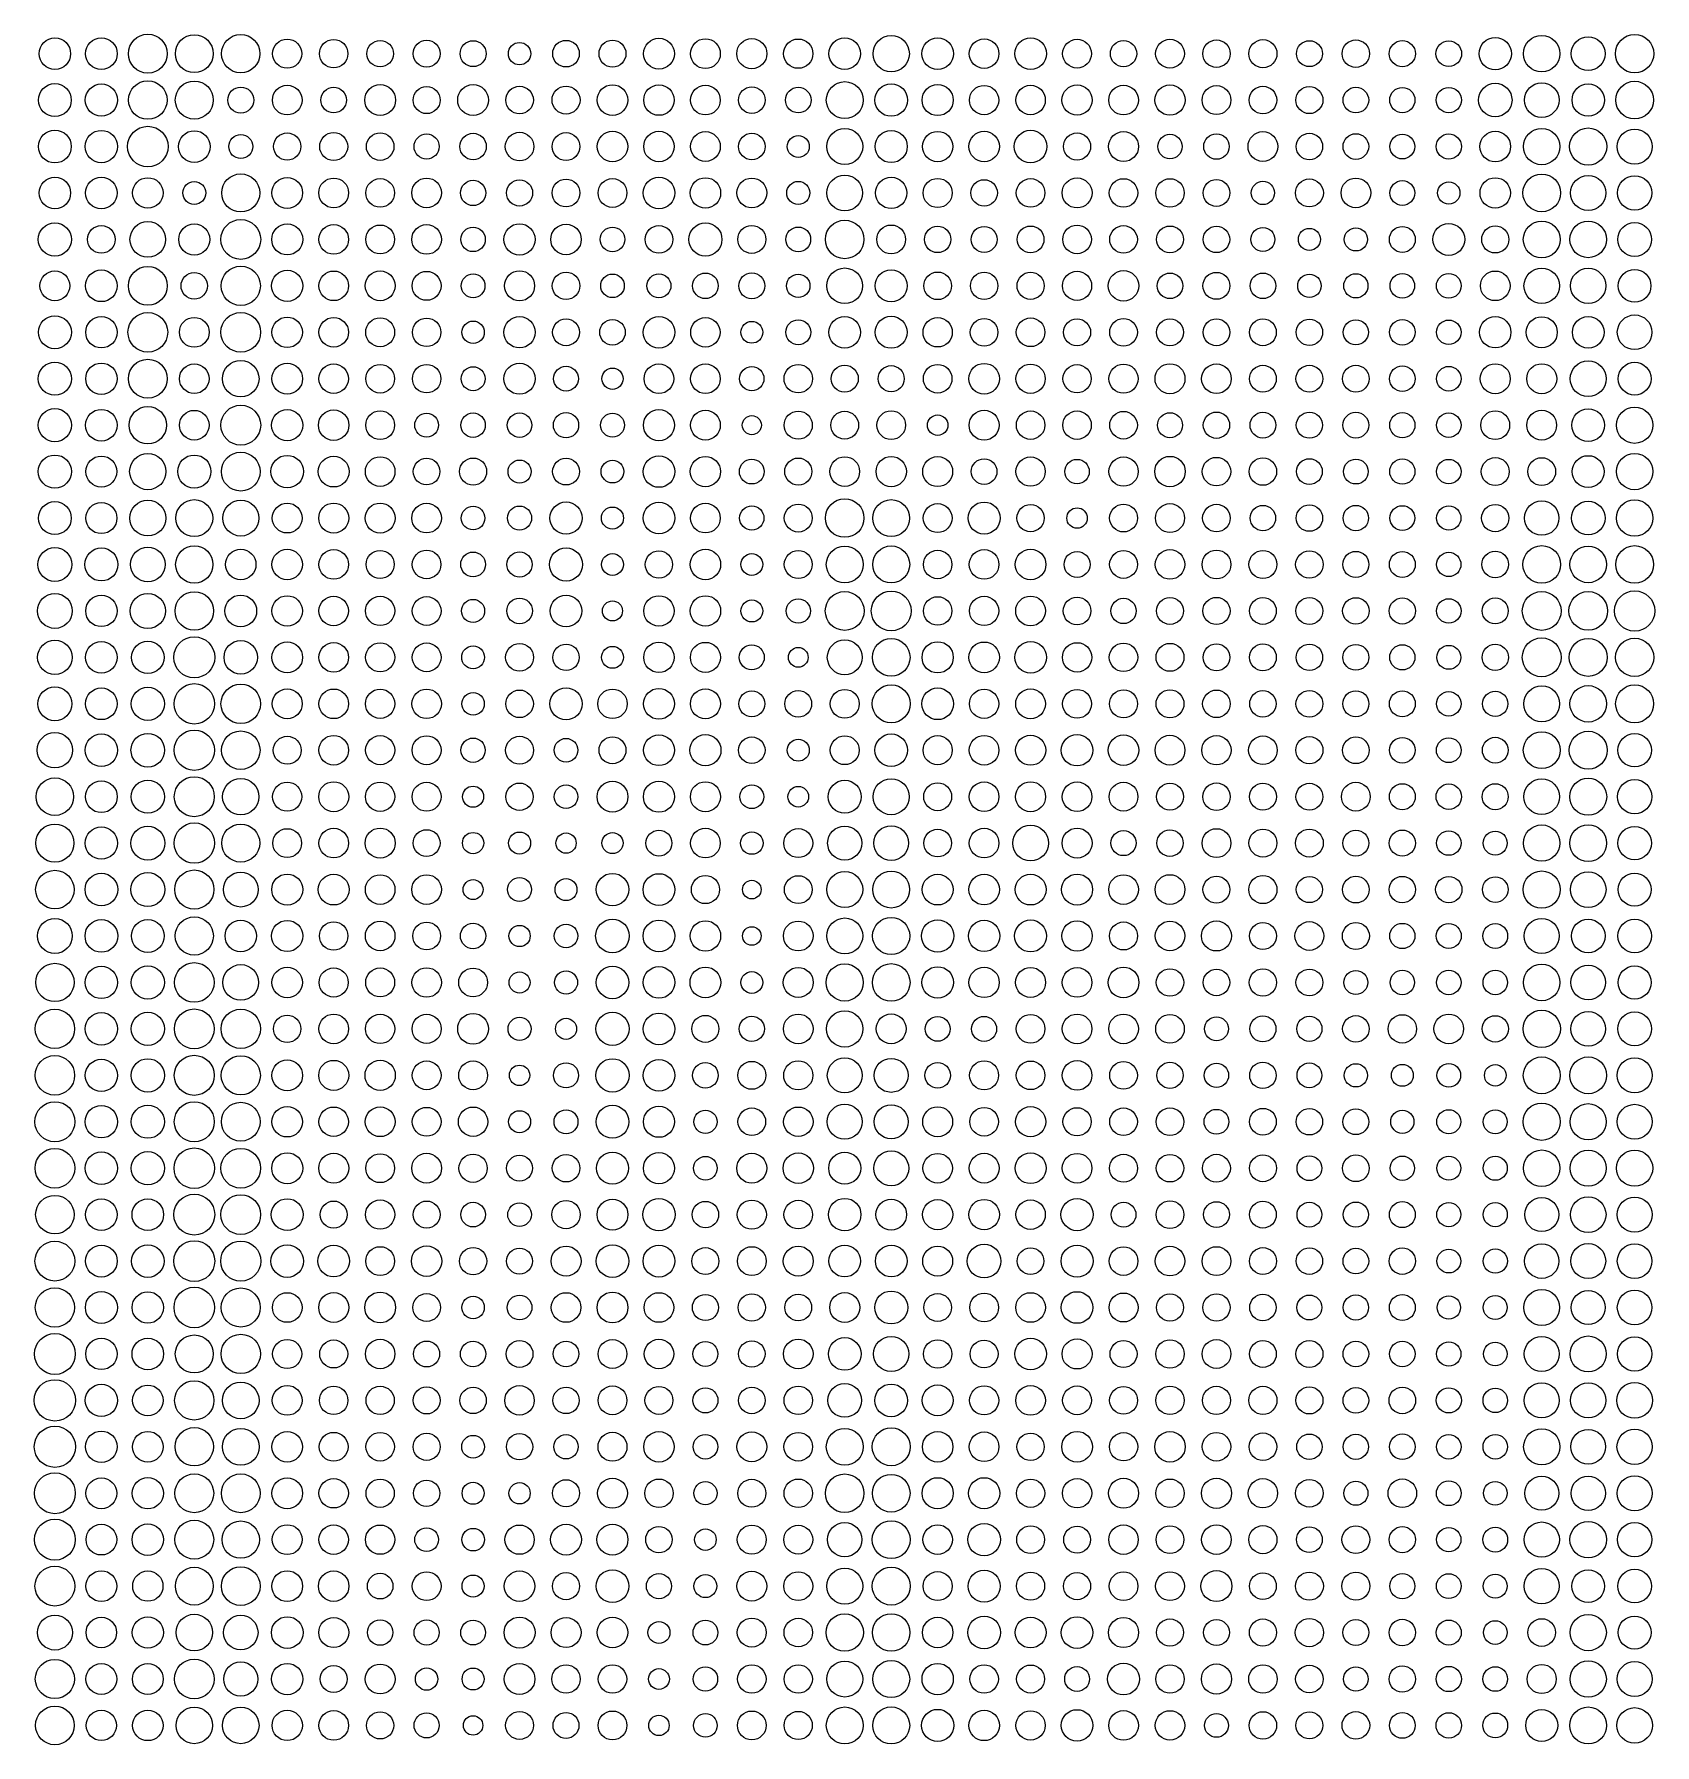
# Model space of a CAD drawing. Header units: millimetres. Extents: x 0 to 15650, y 0 to 8040.
# Drawn here: x 11713 to 13648, y 2001 to 4043 of the extents above; entities that cross this region are included whole.
import ezdxf

# ---------------------------------------------------------------- set-up
doc = ezdxf.new("R2010")
doc.units = ezdxf.units.MM
doc.layers.add('Default', color=7, linetype='Continuous', true_color=0x000000)

msp = doc.modelspace()

# ---------------------------------------------------------------- linework, layer by layer
at = {"layer": 'Default', "color": 0}
for centre, radius in [((11737.5, 4020), 18.8), ((11793, 4020), 19), ((11848.5, 4020), 23.2), ((11904, 4020), 22.6), ((11959.5, 4020), 22.9), ((12015, 4020), 17.4), ((12070.5, 4020), 17), ((12126, 4020), 15.8), ((12181.5, 4020), 16.2), ((12237, 4020), 15.5), ((12292.5, 4020), 13.4), ((12348, 4020), 15.9), ((12403.5, 4020), 16.1), ((12459, 4020), 18.4), ((12514.5, 4020), 17.8), ((12569.9, 4020), 18), ((12625.4, 4020), 17.5), ((12680.9, 4020), 18.8), ((12736.4, 4020), 21.7), ((12791.9, 4020), 18.8), ((12847.4, 4020), 17.7), ((12902.9, 4020), 18.9), ((12958.4, 4020), 17.2), ((13013.9, 4020), 15.7), ((13069.4, 4020), 17.2), ((13124.9, 4020), 16.4), ((13180.4, 4020), 16.8), ((13235.9, 4020), 15.5), ((13291.4, 4020), 16.4), ((13346.9, 4020), 15.6), ((13402.4, 4020), 15.3), ((13457.9, 4020), 19.3), ((13513.4, 4020), 21.8), ((13568.9, 4020), 20.2), ((13624.4, 4020), 22.9), ((11737.5, 3964.6), 19.6), ((11793, 3964.6), 19.2), ((11848.5, 3964.6), 23), ((11904, 3964.6), 22.7), ((12126, 3964.6), 18.4), ((12237, 3964.6), 18.4), ((12403.5, 3964.6), 18.3), ((12680.9, 3964.6), 22), ((12736.4, 3964.6), 19.4), ((12791.9, 3964.6), 18.6), ((13457.9, 3964.6), 20), ((13513.4, 3964.6), 20.7), ((13568.9, 3964.6), 19.3), ((13624.4, 3964.6), 22.5), ((11959.5, 3964.6), 15.5), ((12015, 3964.6), 17.7), ((12070.5, 3964.6), 15.3), ((12181.5, 3964.6), 16.2), ((12292.5, 3964.6), 16.5), ((12348, 3964.6), 16.7), ((12459, 3964.6), 18.2), ((12514.5, 3964.6), 17.7), ((12569.9, 3964.6), 15.9), ((12625.4, 3964.6), 15.3), ((12847.4, 3964.6), 17.5), ((12902.9, 3964.6), 17.6), ((12958.4, 3964.6), 18), ((13013.9, 3964.6), 17.7), ((13069.4, 3964.6), 18.1), ((13124.9, 3964.6), 17.2), ((13180.4, 3964.6), 16.5), ((13235.9, 3964.6), 16.2), ((13291.4, 3964.6), 15.3), ((13346.9, 3964.6), 15.1), ((13402.4, 3964.6), 15.1), ((11737.5, 3909.1), 19.6), ((11793, 3909.1), 19.3), ((11848.5, 3909.1), 24.2), ((11904, 3909.1), 18.9), ((11959.5, 3909.1), 14.3), ((12015, 3909.1), 16.2), ((12070.5, 3909.1), 16.7), ((12126, 3909.1), 16.5), ((12181.5, 3909.1), 15), ((12237, 3909.1), 15.8), ((12292.5, 3909.1), 17), ((12348, 3909.1), 16.6), ((12403.5, 3909.1), 18.2), ((12459, 3909.1), 18.2), ((12514.5, 3909.1), 17.8), ((12569.9, 3909.1), 15.9), ((12625.4, 3909.1), 13.1), ((12680.9, 3909.1), 21.5), ((12736.4, 3909.1), 19.2), ((12791.9, 3909.1), 18.1), ((12847.4, 3909.1), 18.2), ((12902.9, 3909.1), 19.5), ((12958.4, 3909.1), 16.2), ((13013.9, 3909.1), 17.9), ((13069.4, 3909.1), 14.6), ((13124.9, 3909.1), 15.2), ((13180.4, 3909.1), 17.8), ((13235.9, 3909.1), 15.8), ((13291.4, 3909.1), 15.3), ((13346.9, 3909.1), 14.8), ((13402.4, 3909.1), 15), ((13457.9, 3909.1), 18.3), ((13513.4, 3909.1), 21.7), ((13568.9, 3909.1), 22.2), ((13624.4, 3909.1), 20.9), ((11737.5, 3853.7), 18.8), ((11793, 3853.7), 18.9), ((11848.5, 3853.7), 18.2), ((11904, 3853.7), 13.6), ((11959.5, 3853.7), 22.7), ((12015, 3853.7), 18.4), ((12070.5, 3853.7), 17.8), ((12126, 3853.7), 17.1), ((12181.5, 3853.7), 17.7), ((12237, 3853.7), 15.1), ((12292.5, 3853.7), 15.6), ((12348, 3853.7), 16.5), ((12403.5, 3853.7), 17.2), ((12459, 3853.7), 18.8), ((12514.5, 3853.7), 18.2), ((12569.9, 3853.7), 17.8), ((12625.4, 3853.7), 13.8), ((12680.9, 3853.7), 21.3), ((12736.4, 3853.7), 18.7), ((12791.9, 3853.7), 17.4), ((12847.4, 3853.7), 15.8), ((12902.9, 3853.7), 17.1), ((12958.4, 3853.7), 17.9), ((13013.9, 3853.7), 17), ((13069.4, 3853.7), 17), ((13124.9, 3853.7), 16), ((13180.4, 3853.7), 13.9), ((13235.9, 3853.7), 16.7), ((13291.4, 3853.7), 17.7), ((13346.9, 3853.7), 14.8), ((13402.4, 3853.7), 13.3), ((13457.9, 3853.7), 18.2), ((13513.4, 3853.7), 22.5), ((13568.9, 3853.7), 21), ((13624.4, 3853.7), 20.6), ((11848.5, 3798.2), 21.3), ((11959.5, 3798.2), 23.8), ((12680.9, 3798.2), 23), ((13513.4, 3798.2), 22), ((13568.9, 3798.2), 21.8), ((11737.5, 3798.2), 19.8), ((11793, 3798.2), 16.5), ((11904, 3798.2), 18.6), ((12015, 3798.2), 18.5), ((12070.5, 3798.2), 17.7), ((12126, 3798.2), 17.2), ((12181.5, 3798.2), 17.7), ((12237, 3798.2), 14.6), ((12292.5, 3798.2), 18.7), ((12348, 3798.2), 18.2), ((12403.5, 3798.2), 14.7), ((12459, 3798.2), 16.5), ((12514.5, 3798.2), 19.8), ((12569.9, 3798.2), 16.7), ((12625.4, 3798.2), 14.8), ((12736.4, 3798.2), 17.2), ((12791.9, 3798.2), 15.8), ((12847.4, 3798.2), 15.5), ((12902.9, 3798.2), 16), ((12958.4, 3798.2), 17.1), ((13013.9, 3798.2), 16.5), ((13069.4, 3798.2), 16), ((13124.9, 3798.2), 15.8), ((13180.4, 3798.2), 14.3), ((13235.9, 3798.2), 13.2), ((13291.4, 3798.2), 13.8), ((13346.9, 3798.2), 15.5), ((13402.4, 3798.2), 19), ((13457.9, 3798.2), 16.2), ((13624.4, 3798.2), 20.2), ((11737.5, 3742.8), 17.8), ((11793, 3742.8), 18.9), ((11848.5, 3742.8), 23.2), ((11904, 3742.8), 15.8), ((11959.5, 3742.8), 23.4), ((12015, 3742.8), 18.6), ((12070.5, 3742.8), 17.7), ((12126, 3742.8), 17.9), ((12181.5, 3742.8), 17.3), ((12292.5, 3742.8), 18), ((12348, 3742.8), 16.4), ((12569.9, 3742.8), 15.5), ((12680.9, 3742.8), 21.3), ((12736.4, 3742.8), 19.1), ((12791.9, 3742.8), 16.5), ((12847.4, 3742.8), 16.4), ((12902.9, 3742.8), 16.2), ((12958.4, 3742.8), 17.4), ((13013.9, 3742.8), 18.2), ((13124.9, 3742.8), 16.1), ((13457.9, 3742.8), 17.7), ((13513.4, 3742.8), 21.2), ((13568.9, 3742.8), 21), ((13624.4, 3742.8), 19.5), ((12237, 3742.8), 14.2), ((12403.5, 3742.8), 14.1), ((12459, 3742.8), 14.3), ((12514.5, 3742.8), 15.3), ((12625.4, 3742.8), 14), ((13069.4, 3742.8), 15.3), ((13180.4, 3742.8), 15.3), ((13235.9, 3742.8), 14), ((13291.4, 3742.8), 14.5), ((13346.9, 3742.8), 14.7), ((13402.4, 3742.8), 14.8), ((11737.5, 3687.3), 19.7), ((11793, 3687.3), 18.7), ((11848.5, 3687.3), 23.7), ((11904, 3687.3), 17.8), ((11959.5, 3687.3), 23.7), ((12015, 3687.3), 18.2), ((12070.5, 3687.3), 17.7), ((12126, 3687.3), 17.3), ((12181.5, 3687.3), 17), ((12237, 3687.3), 13.4), ((12292.5, 3687.3), 18.7), ((12348, 3687.3), 16), ((12403.5, 3687.3), 15.3), ((12459, 3687.3), 18.8), ((12514.5, 3687.3), 17.6), ((12569.9, 3687.3), 13), ((12625.4, 3687.3), 14.9), ((12680.9, 3687.3), 18.9), ((12736.4, 3687.3), 19.1), ((12791.9, 3687.3), 17.5), ((12847.4, 3687.3), 16.5), ((12902.9, 3687.3), 17.1), ((12958.4, 3687.3), 16.2), ((13013.9, 3687.3), 16.5), ((13069.4, 3687.3), 16.2), ((13124.9, 3687.3), 16), ((13180.4, 3687.3), 16), ((13235.9, 3687.3), 15.8), ((13291.4, 3687.3), 15), ((13346.9, 3687.3), 15.3), ((13402.4, 3687.3), 14.6), ((13457.9, 3687.3), 18.7), ((13513.4, 3687.3), 18.6), ((13568.9, 3687.3), 18.9), ((13624.4, 3687.3), 20.7), ((11737.5, 3631.9), 19.8), ((11793, 3631.9), 18.7), ((11848.5, 3631.9), 23.2), ((11904, 3631.9), 17.7), ((11959.5, 3631.9), 21.8), ((12015, 3631.9), 18.4), ((12070.5, 3631.9), 17.6), ((12126, 3631.9), 17.1), ((12181.5, 3631.9), 17), ((12237, 3631.9), 14.3), ((12292.5, 3631.9), 18.6), ((12348, 3631.9), 14.8), ((12403.5, 3631.9), 12.7), ((12459, 3631.9), 17.7), ((12514.5, 3631.9), 17.7), ((12569.9, 3631.9), 14.5), ((12625.4, 3631.9), 17), ((12680.9, 3631.9), 16.2), ((12736.4, 3631.9), 15.6), ((12791.9, 3631.9), 17.1), ((12847.4, 3631.9), 18.3), ((12902.9, 3631.9), 17.5), ((12958.4, 3631.9), 16.8), ((13013.9, 3631.9), 17.4), ((13069.4, 3631.9), 17.9), ((13124.9, 3631.9), 17.7), ((13180.4, 3631.9), 16), ((13235.9, 3631.9), 16), ((13291.4, 3631.9), 16), ((13346.9, 3631.9), 15.3), ((13402.4, 3631.9), 14.7), ((13457.9, 3631.9), 17.9), ((13513.4, 3631.9), 17.9), ((13568.9, 3631.9), 21.4), ((13624.4, 3631.9), 19.6), ((11737.5, 3576.4), 19.8), ((11793, 3576.4), 18.9), ((11848.5, 3576.4), 22.3), ((11959.5, 3576.4), 23.8), ((12015, 3576.4), 18.7), ((12459, 3576.4), 18.6), ((13568.9, 3576.4), 19.6), ((13624.4, 3576.4), 21.7), ((11904, 3576.4), 17.7), ((12070.5, 3576.4), 18.2), ((12126, 3576.4), 17.2), ((12181.5, 3576.4), 14.2), ((12237, 3576.4), 14.6), ((12292.5, 3576.4), 14.6), ((12348, 3576.4), 15.1), ((12403.5, 3576.4), 14.2), ((12514.5, 3576.4), 17.8), ((12569.9, 3576.4), 11.4), ((12625.4, 3576.4), 16.8), ((12680.9, 3576.4), 16.6), ((12736.4, 3576.4), 17.1), ((12791.9, 3576.4), 12.2), ((12847.4, 3576.4), 17.9), ((12902.9, 3576.4), 17), ((12958.4, 3576.4), 17), ((13013.9, 3576.4), 16.5), ((13069.4, 3576.4), 14.9), ((13124.9, 3576.4), 15.7), ((13180.4, 3576.4), 15.4), ((13235.9, 3576.4), 15.6), ((13291.4, 3576.4), 15.4), ((13346.9, 3576.4), 15.1), ((13402.4, 3576.4), 14.6), ((13457.9, 3576.4), 17.2), ((13513.4, 3576.4), 17.8), ((11737.5, 3521), 19.8), ((11793, 3521), 18.5), ((11848.5, 3521), 21.7), ((11904, 3521), 19.8), ((11959.5, 3521), 23.2), ((12015, 3521), 19.4), ((12070.5, 3521), 18.4), ((12126, 3521), 17.7), ((12181.5, 3521), 15.9), ((12237, 3521), 16.2), ((12292.5, 3521), 13.8), ((12348, 3521), 16), ((12403.5, 3521), 13.6), ((12459, 3521), 18.8), ((12514.5, 3521), 18.1), ((12569.9, 3521), 14.8), ((12625.4, 3521), 16.2), ((12680.9, 3521), 17.7), ((12736.4, 3521), 18.1), ((12791.9, 3521), 17.9), ((12847.4, 3521), 15.3), ((12902.9, 3521), 17.5), ((12958.4, 3521), 14.6), ((13013.9, 3521), 17.5), ((13069.4, 3521), 18.2), ((13124.9, 3521), 17), ((13180.4, 3521), 16.4), ((13235.9, 3521), 15.4), ((13291.4, 3521), 14.8), ((13346.9, 3521), 15.1), ((13402.4, 3521), 14.6), ((13457.9, 3521), 16.7), ((13513.4, 3521), 16.6), ((13568.9, 3521), 19), ((13624.4, 3521), 21.7), ((11737.5, 3465.5), 19.6), ((11793, 3465.5), 18.6), ((11848.5, 3465.5), 21.4), ((11904, 3465.5), 22), ((11959.5, 3465.5), 21.5), ((12015, 3465.5), 17.8), ((12070.5, 3465.5), 17.9), ((12126, 3465.5), 17.9), ((12181.5, 3465.5), 17.7), ((12237, 3465.5), 14.1), ((12292.5, 3465.5), 14.4), ((12348, 3465.5), 19.2), ((12403.5, 3465.5), 13.2), ((12459, 3465.5), 18.9), ((12514.5, 3465.5), 17.7), ((12569.9, 3465.5), 14.5), ((12625.4, 3465.5), 16.7), ((12680.9, 3465.5), 23), ((12736.4, 3465.5), 22), ((12791.9, 3465.5), 17.2), ((12847.4, 3465.5), 19.1), ((12902.9, 3465.5), 16.3), ((12958.4, 3465.5), 12.2), ((13013.9, 3465.5), 16.6), ((13069.4, 3465.5), 17.3), ((13124.9, 3465.5), 16.5), ((13180.4, 3465.5), 15.2), ((13235.9, 3465.5), 15.8), ((13291.4, 3465.5), 15.2), ((13346.9, 3465.5), 14.8), ((13402.4, 3465.5), 14.5), ((13457.9, 3465.5), 16.3), ((13513.4, 3465.5), 20.6), ((13568.9, 3465.5), 20.1), ((13624.4, 3465.5), 21.8), ((11904, 3410.1), 22.3), ((12680.9, 3410.1), 22), ((12736.4, 3410.1), 22.1), ((13513.4, 3410.1), 22.5), ((13568.9, 3410.1), 21.8), ((13624.4, 3410.1), 22.5), ((11737.5, 3410.1), 20.2), ((11793, 3410.1), 19.7), ((11848.5, 3410.1), 20.7), ((11959.5, 3410.1), 18.2), ((12015, 3410.1), 18.2), ((12070.5, 3410.1), 17.7), ((12126, 3410.1), 16.8), ((12181.5, 3410.1), 17.1), ((12237, 3410.1), 14.8), ((12292.5, 3410.1), 15), ((12348, 3410.1), 19.8), ((12403.5, 3410.1), 13.1), ((12459, 3410.1), 16.3), ((12514.5, 3410.1), 18.2), ((12569.9, 3410.1), 13), ((12625.4, 3410.1), 16.7), ((12791.9, 3410.1), 17), ((12847.4, 3410.1), 17.7), ((12902.9, 3410.1), 18.3), ((12958.4, 3410.1), 15.5), ((13013.9, 3410.1), 16.6), ((13069.4, 3410.1), 17.7), ((13124.9, 3410.1), 17.2), ((13180.4, 3410.1), 16.7), ((13235.9, 3410.1), 16.4), ((13291.4, 3410.1), 15.6), ((13346.9, 3410.1), 15.5), ((13402.4, 3410.1), 14.5), ((13457.9, 3410.1), 15.9), ((11737.5, 3354.6), 20.8), ((11793, 3354.6), 18.7), ((11848.5, 3354.6), 21), ((11904, 3354.6), 23), ((11959.5, 3354.6), 19), ((12015, 3354.6), 18.2), ((12070.5, 3354.6), 17.6), ((12126, 3354.6), 17.5), ((12181.5, 3354.6), 17.2), ((12348, 3354.6), 18.9), ((12459, 3354.6), 18.2), ((12514.5, 3354.6), 18.2), ((12680.9, 3354.6), 23.2), ((12736.4, 3354.6), 23.8), ((12791.9, 3354.6), 17), ((12847.4, 3354.6), 17.5), ((12902.9, 3354.6), 17.8), ((12958.4, 3354.6), 16.5), ((13069.4, 3354.6), 16), ((13124.9, 3354.6), 16.2), ((13180.4, 3354.6), 16), ((13235.9, 3354.6), 16.1), ((13291.4, 3354.6), 15.8), ((13346.9, 3354.6), 15.6), ((13457.9, 3354.6), 15.5), ((13513.4, 3354.6), 23.2), ((13568.9, 3354.6), 23.1), ((13624.4, 3354.6), 24.1), ((12237, 3354.6), 13.8), ((12292.5, 3354.6), 15.3), ((12403.5, 3354.6), 12), ((12569.9, 3354.6), 13.1), ((12625.4, 3354.6), 14.5), ((13013.9, 3354.6), 15.1), ((13402.4, 3354.6), 14.6), ((11737.5, 3299.2), 20.6), ((11793, 3299.2), 18.9), ((11848.5, 3299.2), 19.4), ((11904, 3299.2), 24.5), ((11959.5, 3299.2), 20), ((12015, 3299.2), 18.4), ((12070.5, 3299.2), 17.7), ((12126, 3299.2), 17.4), ((12181.5, 3299.2), 17.2), ((12237, 3299.2), 13.6), ((12292.5, 3299.2), 16.6), ((12348, 3299.2), 15.8), ((12403.5, 3299.2), 13.1), ((12459, 3299.2), 18.2), ((12514.5, 3299.2), 17.9), ((12569.9, 3299.2), 14.9), ((12625.4, 3299.2), 11.8), ((12680.9, 3299.2), 20.8), ((12736.4, 3299.2), 22.5), ((12791.9, 3299.2), 18.6), ((12847.4, 3299.2), 18.3), ((12902.9, 3299.2), 18.9), ((12958.4, 3299.2), 17.5), ((13013.9, 3299.2), 17), ((13069.4, 3299.2), 16.7), ((13124.9, 3299.2), 16), ((13180.4, 3299.2), 16), ((13235.9, 3299.2), 15.8), ((13291.4, 3299.2), 15.4), ((13346.9, 3299.2), 15.1), ((13402.4, 3299.2), 14.3), ((13457.9, 3299.2), 15.7), ((13513.4, 3299.2), 23.2), ((13568.9, 3299.2), 22.7), ((13624.4, 3299.2), 22.8), ((11737.5, 3243.7), 20.3), ((11793, 3243.7), 18.9), ((11848.5, 3243.7), 19.8), ((11904, 3243.7), 24.1), ((11959.5, 3243.7), 23.6), ((12015, 3243.7), 17.9), ((12070.5, 3243.7), 17.7), ((12126, 3243.7), 17.5), ((12181.5, 3243.7), 17.6), ((12237, 3243.7), 13.4), ((12292.5, 3243.7), 16.5), ((12348, 3243.7), 19.2), ((12403.5, 3243.7), 17.6), ((12459, 3243.7), 18.4), ((12514.5, 3243.7), 17.9), ((12569.9, 3243.7), 15.5), ((12625.4, 3243.7), 16), ((12680.9, 3243.7), 17.2), ((12736.4, 3243.7), 22.7), ((12791.9, 3243.7), 18.9), ((12847.4, 3243.7), 17.5), ((12902.9, 3243.7), 17.8), ((12958.4, 3243.7), 17.2), ((13013.9, 3243.7), 16.7), ((13069.4, 3243.7), 16.7), ((13124.9, 3243.7), 16.5), ((13180.4, 3243.7), 15.8), ((13235.9, 3243.7), 16), ((13291.4, 3243.7), 15.6), ((13346.9, 3243.7), 15.5), ((13402.4, 3243.7), 14.6), ((13457.9, 3243.7), 15.1), ((13513.4, 3243.7), 21.4), ((13568.9, 3243.7), 21.8), ((13624.4, 3243.7), 22.7), ((11737.5, 3188.3), 21.2), ((11793, 3188.3), 19.4), ((11848.5, 3188.3), 20.1), ((11904, 3188.3), 24.1), ((11959.5, 3188.3), 23), ((12459, 3188.3), 18.4), ((12514.5, 3188.3), 18.6), ((12736.4, 3188.3), 19.4), ((12958.4, 3188.3), 18.8), ((13513.4, 3188.3), 22), ((13568.9, 3188.3), 22.7), ((13624.4, 3188.3), 20), ((12015, 3188.3), 16.7), ((12070.5, 3188.3), 17.7), ((12126, 3188.3), 17.4), ((12181.5, 3188.3), 17.3), ((12237, 3188.3), 14.5), ((12292.5, 3188.3), 16.7), ((12348, 3188.3), 14.1), ((12403.5, 3188.3), 16.1), ((12569.9, 3188.3), 15.8), ((12625.4, 3188.3), 13.1), ((12680.9, 3188.3), 17.2), ((12791.9, 3188.3), 17.4), ((12847.4, 3188.3), 17.7), ((12902.9, 3188.3), 18), ((13013.9, 3188.3), 18.2), ((13069.4, 3188.3), 17.8), ((13124.9, 3188.3), 17.5), ((13180.4, 3188.3), 17.1), ((13235.9, 3188.3), 16.2), ((13291.4, 3188.3), 16), ((13346.9, 3188.3), 15.3), ((13402.4, 3188.3), 14.8), ((13457.9, 3188.3), 15.4), ((11737.5, 3132.8), 22.4), ((11793, 3132.8), 19), ((11848.5, 3132.8), 19.8), ((11904, 3132.8), 23.9), ((11959.5, 3132.8), 21.7), ((12015, 3132.8), 17.4), ((12070.5, 3132.8), 17.9), ((12126, 3132.8), 17.5), ((12181.5, 3132.8), 17.3), ((12237, 3132.8), 12.6), ((12292.5, 3132.8), 16.3), ((12348, 3132.8), 14.1), ((12403.5, 3132.8), 18.4), ((12459, 3132.8), 18.6), ((12514.5, 3132.8), 17.9), ((12569.9, 3132.8), 14.2), ((12680.9, 3132.8), 19.7), ((12736.4, 3132.8), 21.5), ((12791.9, 3132.8), 16.7), ((12847.4, 3132.8), 17.7), ((12902.9, 3132.8), 17.9), ((12958.4, 3132.8), 17.7), ((13013.9, 3132.8), 17.2), ((13069.4, 3132.8), 16.2), ((13124.9, 3132.8), 16.4), ((13180.4, 3132.8), 16.1), ((13235.9, 3132.8), 16), ((13291.4, 3132.8), 17.2), ((13346.9, 3132.8), 15.5), ((13402.4, 3132.8), 15.2), ((13457.9, 3132.8), 15.5), ((13513.4, 3132.8), 21.3), ((13568.9, 3132.8), 22.1), ((13624.4, 3132.8), 20.5), ((12625.4, 3132.8), 12.3), ((11737.5, 3077.4), 22.8), ((11793, 3077.4), 19.3), ((11848.5, 3077.4), 20.3), ((11904, 3077.4), 24.1), ((11959.5, 3077.4), 22.7), ((12015, 3077.4), 17.2), ((12070.5, 3077.4), 17.7), ((12126, 3077.4), 18), ((12181.5, 3077.4), 16), ((12237, 3077.4), 12.7), ((12292.5, 3077.4), 13.2), ((12348, 3077.4), 12.1), ((12403.5, 3077.4), 12.6), ((12459, 3077.4), 15.5), ((12514.5, 3077.4), 17.7), ((12569.9, 3077.4), 13.4), ((12625.4, 3077.4), 17.3), ((12680.9, 3077.4), 20.4), ((12736.4, 3077.4), 20.8), ((12791.9, 3077.4), 16.5), ((12847.4, 3077.4), 17.7), ((12902.9, 3077.4), 21.3), ((12958.4, 3077.4), 17.9), ((13013.9, 3077.4), 15), ((13069.4, 3077.4), 15.8), ((13124.9, 3077.4), 17.2), ((13180.4, 3077.4), 16.7), ((13235.9, 3077.4), 16.6), ((13291.4, 3077.4), 15.5), ((13346.9, 3077.4), 15.6), ((13402.4, 3077.4), 14.6), ((13457.9, 3077.4), 14.3), ((13513.4, 3077.4), 21.7), ((13568.9, 3077.4), 22), ((13624.4, 3077.4), 20), ((11737.5, 3021.9), 23), ((11904, 3021.9), 23.4), ((12680.9, 3021.9), 21.5), ((12736.4, 3021.9), 22), ((13513.4, 3021.9), 22.2), ((11793, 3021.9), 19.5), ((11848.5, 3021.9), 20.3), ((11959.5, 3021.9), 20.8), ((12015, 3021.9), 18.5), ((12070.5, 3021.9), 18.4), ((12126, 3021.9), 17.7), ((12181.5, 3021.9), 17.7), ((12237, 3021.9), 11.9), ((12292.5, 3021.9), 14.3), ((12348, 3021.9), 13.1), ((12403.5, 3021.9), 19.4), ((12459, 3021.9), 19), ((12514.5, 3021.9), 16.8), ((12569.9, 3021.9), 11.1), ((12625.4, 3021.9), 16.6), ((12791.9, 3021.9), 18.4), ((12847.4, 3021.9), 18.3), ((12902.9, 3021.9), 18.4), ((12958.4, 3021.9), 18.5), ((13013.9, 3021.9), 17.7), ((13069.4, 3021.9), 17.8), ((13124.9, 3021.9), 16.1), ((13180.4, 3021.9), 16.8), ((13235.9, 3021.9), 15.6), ((13291.4, 3021.9), 16), ((13346.9, 3021.9), 15.8), ((13402.4, 3021.9), 15.7), ((13457.9, 3021.9), 15.3), ((13568.9, 3021.9), 21.3), ((13624.4, 3021.9), 19.7), ((11737.5, 2966.5), 20.8), ((11793, 2966.5), 19.5), ((11848.5, 2966.5), 19.6), ((11904, 2966.5), 22.8), ((11959.5, 2966.5), 18.8), ((12015, 2966.5), 18.6), ((12070.5, 2966.5), 17), ((12126, 2966.5), 17.7), ((12181.5, 2966.5), 16.6), ((12403.5, 2966.5), 20.1), ((12459, 2966.5), 19), ((12514.5, 2966.5), 18.2), ((12625.4, 2966.5), 17.8), ((12680.9, 2966.5), 21.5), ((12736.4, 2966.5), 22.2), ((12791.9, 2966.5), 19.4), ((12847.4, 2966.5), 18.7), ((12902.9, 2966.5), 19.1), ((12958.4, 2966.5), 18.2), ((13013.9, 2966.5), 16.7), ((13069.4, 2966.5), 17.7), ((13124.9, 2966.5), 17.9), ((13180.4, 2966.5), 16.1), ((13235.9, 2966.5), 17.2), ((13291.4, 2966.5), 16.1), ((13513.4, 2966.5), 20.9), ((13568.9, 2966.5), 20.1), ((13624.4, 2966.5), 20.1), ((12237, 2966.5), 15.2), ((12292.5, 2966.5), 12.7), ((12348, 2966.5), 14.1), ((12569.9, 2966.5), 11.1), ((13346.9, 2966.5), 15.1), ((13402.4, 2966.5), 14.9), ((13457.9, 2966.5), 14.8), ((11737.5, 2911), 22.9), ((11793, 2911), 19.3), ((11848.5, 2911), 19.8), ((11904, 2911), 23.7), ((11959.5, 2911), 21.3), ((12015, 2911), 18.2), ((12070.5, 2911), 17.4), ((12126, 2911), 17.3), ((12181.5, 2911), 17.6), ((12237, 2911), 17.2), ((12292.5, 2911), 12.6), ((12348, 2911), 13.8), ((12403.5, 2911), 19.4), ((12459, 2911), 18.9), ((12514.5, 2911), 18.4), ((12569.9, 2911), 13.1), ((12625.4, 2911), 17.9), ((12680.9, 2911), 22.2), ((12736.4, 2911), 22.5), ((12791.9, 2911), 18.8), ((12847.4, 2911), 18.1), ((12902.9, 2911), 17.9), ((12958.4, 2911), 17.7), ((13013.9, 2911), 18.4), ((13069.4, 2911), 16.4), ((13124.9, 2911), 15.8), ((13180.4, 2911), 16.3), ((13235.9, 2911), 16), ((13291.4, 2911), 14.3), ((13346.9, 2911), 14.6), ((13402.4, 2911), 14.6), ((13457.9, 2911), 14.6), ((13513.4, 2911), 21.8), ((13568.9, 2911), 20.7), ((13624.4, 2911), 19.8), ((11737.5, 2855.6), 23.5), ((11793, 2855.6), 19.4), ((11848.5, 2855.6), 19.8), ((11904, 2855.6), 23.8), ((11959.5, 2855.6), 23.5), ((12015, 2855.6), 16.3), ((12070.5, 2855.6), 17.7), ((12126, 2855.6), 17.5), ((12181.5, 2855.6), 17.4), ((12237, 2855.6), 18.4), ((12292.5, 2855.6), 13.8), ((12348, 2855.6), 12.6), ((12403.5, 2855.6), 19.8), ((12459, 2855.6), 18.9), ((12514.5, 2855.6), 16.1), ((12569.9, 2855.6), 15), ((12625.4, 2855.6), 17.7), ((12680.9, 2855.6), 21.7), ((12736.4, 2855.6), 17.8), ((12791.9, 2855.6), 14.8), ((12847.4, 2855.6), 14.9), ((12902.9, 2855.6), 17.1), ((12958.4, 2855.6), 17.7), ((13013.9, 2855.6), 17.7), ((13069.4, 2855.6), 17.1), ((13124.9, 2855.6), 14.3), ((13180.4, 2855.6), 15.6), ((13235.9, 2855.6), 15), ((13291.4, 2855.6), 15.8), ((13346.9, 2855.6), 16.9), ((13402.4, 2855.6), 17.7), ((13457.9, 2855.6), 15.7), ((13513.4, 2855.6), 22.3), ((13568.9, 2855.6), 20.8), ((13624.4, 2855.6), 20.2), ((11737.5, 2800.1), 23.6), ((11793, 2800.1), 19.2), ((11848.5, 2800.1), 19.9), ((11904, 2800.1), 23.9), ((11959.5, 2800.1), 23.4), ((12403.5, 2800.1), 19.9), ((12459, 2800.1), 18.9), ((12680.9, 2800.1), 20.8), ((12736.4, 2800.1), 20.3), ((13513.4, 2800.1), 22), ((13568.9, 2800.1), 22), ((13624.4, 2800.1), 21), ((12015, 2800.1), 18.4), ((12070.5, 2800.1), 17.9), ((12126, 2800.1), 18.1), ((12181.5, 2800.1), 17.2), ((12237, 2800.1), 17.2), ((12292.5, 2800.1), 12.2), ((12348, 2800.1), 15), ((12514.5, 2800.1), 15.3), ((12569.9, 2800.1), 16.7), ((12625.4, 2800.1), 17.4), ((12791.9, 2800.1), 15.3), ((12847.4, 2800.1), 17.3), ((12902.9, 2800.1), 17.1), ((12958.4, 2800.1), 17.7), ((13013.9, 2800.1), 16.5), ((13069.4, 2800.1), 15.6), ((13124.9, 2800.1), 14.5), ((13180.4, 2800.1), 15.8), ((13235.9, 2800.1), 14.8), ((13291.4, 2800.1), 13.9), ((13346.9, 2800.1), 13.1), ((13402.4, 2800.1), 14.1), ((13457.9, 2800.1), 12.9), ((11737.5, 2744.7), 23.9), ((11793, 2744.7), 19.4), ((11848.5, 2744.7), 19.8), ((11904, 2744.7), 23.9), ((11959.5, 2744.7), 23.2), ((12015, 2744.7), 18.2), ((12070.5, 2744.7), 17.6), ((12126, 2744.7), 17.8), ((12181.5, 2744.7), 17.2), ((12237, 2744.7), 17.6), ((12292.5, 2744.7), 13.2), ((12348, 2744.7), 14.3), ((12403.5, 2744.7), 19.6), ((12459, 2744.7), 18.6), ((12514.5, 2744.7), 13.9), ((12569.9, 2744.7), 16.5), ((12625.4, 2744.7), 17.6), ((12680.9, 2744.7), 20.9), ((12736.4, 2744.7), 20.3), ((12791.9, 2744.7), 17.9), ((12847.4, 2744.7), 17.1), ((12902.9, 2744.7), 18), ((12958.4, 2744.7), 16.8), ((13013.9, 2744.7), 16.5), ((13069.4, 2744.7), 16.5), ((13124.9, 2744.7), 14.8), ((13180.4, 2744.7), 16), ((13235.9, 2744.7), 15.8), ((13291.4, 2744.7), 15.4), ((13346.9, 2744.7), 13.9), ((13402.4, 2744.7), 14.4), ((13457.9, 2744.7), 14.3), ((13513.4, 2744.7), 22.2), ((13568.9, 2744.7), 21.6), ((13624.4, 2744.7), 20.8), ((11737.5, 2689.2), 23.7), ((11793, 2689.2), 19.4), ((11848.5, 2689.2), 19.9), ((11904, 2689.2), 24.2), ((11959.5, 2689.2), 23.7), ((12015, 2689.2), 18.5), ((12070.5, 2689.2), 17.9), ((12126, 2689.2), 17.2), ((12181.5, 2689.2), 17.8), ((12237, 2689.2), 16.9), ((12292.5, 2689.2), 15.5), ((12348, 2689.2), 16.4), ((12403.5, 2689.2), 19.1), ((12459, 2689.2), 18.6), ((12514.5, 2689.2), 14.1), ((12569.9, 2689.2), 17.9), ((12625.4, 2689.2), 18.2), ((12680.9, 2689.2), 19.1), ((12736.4, 2689.2), 20.9), ((12791.9, 2689.2), 17.7), ((12847.4, 2689.2), 17.8), ((12902.9, 2689.2), 18.4), ((12958.4, 2689.2), 17.7), ((13013.9, 2689.2), 16.7), ((13069.4, 2689.2), 16.4), ((13124.9, 2689.2), 16.6), ((13180.4, 2689.2), 16.1), ((13235.9, 2689.2), 14.8), ((13291.4, 2689.2), 16), ((13346.9, 2689.2), 14.5), ((13402.4, 2689.2), 14.3), ((13457.9, 2689.2), 14.4), ((13513.4, 2689.2), 21.8), ((13568.9, 2689.2), 21.5), ((13624.4, 2689.2), 21.6), ((11737.5, 2633.8), 23), ((11904, 2633.8), 24.4), ((11959.5, 2633.8), 23.7), ((11793, 2633.8), 18.9), ((11848.5, 2633.8), 18.9), ((12015, 2633.8), 19), ((12070.5, 2633.8), 16.2), ((12126, 2633.8), 17.5), ((12181.5, 2633.8), 16.2), ((12237, 2633.8), 14.7), ((12292.5, 2633.8), 14.1), ((12348, 2633.8), 16.9), ((12403.5, 2633.8), 18.4), ((12459, 2633.8), 19.3), ((12514.5, 2633.8), 15.8), ((12569.9, 2633.8), 17.4), ((12625.4, 2633.8), 17.1), ((12680.9, 2633.8), 19.4), ((12736.4, 2633.8), 18.4), ((12791.9, 2633.8), 18), ((12847.4, 2633.8), 18.2), ((12902.9, 2633.8), 17.6), ((12958.4, 2633.8), 19.2), ((13013.9, 2633.8), 14.8), ((13069.4, 2633.8), 16.6), ((13124.9, 2633.8), 15.4), ((13180.4, 2633.8), 16), ((13235.9, 2633.8), 14.8), ((13291.4, 2633.8), 15), ((13346.9, 2633.8), 15.5), ((13402.4, 2633.8), 14.4), ((13457.9, 2633.8), 14.4), ((13513.4, 2633.8), 20.3), ((13568.9, 2633.8), 21.3), ((13624.4, 2633.8), 21), ((11737.5, 2578.3), 23.8), ((11793, 2578.3), 19), ((11848.5, 2578.3), 19.4), ((11904, 2578.3), 24.4), ((11959.5, 2578.3), 23.9), ((12015, 2578.3), 19.4), ((12070.5, 2578.3), 18.9), ((12126, 2578.3), 17.2), ((12181.5, 2578.3), 18.2), ((12237, 2578.3), 16.3), ((12348, 2578.3), 17.9), ((12403.5, 2578.3), 19.5), ((12459, 2578.3), 19), ((12514.5, 2578.3), 16.1), ((12569.9, 2578.3), 17.2), ((12625.4, 2578.3), 17.9), ((12680.9, 2578.3), 18.9), ((12736.4, 2578.3), 18.9), ((12791.9, 2578.3), 17.9), ((12847.4, 2578.3), 20.1), ((12902.9, 2578.3), 15.9), ((12958.4, 2578.3), 19.1), ((13013.9, 2578.3), 17.1), ((13069.4, 2578.3), 17.7), ((13124.9, 2578.3), 17.2), ((13180.4, 2578.3), 16.1), ((13235.9, 2578.3), 15.8), ((13346.9, 2578.3), 15.8), ((13513.4, 2578.3), 20.6), ((13568.9, 2578.3), 20.9), ((13624.4, 2578.3), 20.7), ((12292.5, 2578.3), 15.5), ((13291.4, 2578.3), 15.3), ((13402.4, 2578.3), 14.2), ((13457.9, 2578.3), 14.5), ((11737.5, 2522.9), 23.4), ((11793, 2522.9), 19.1), ((11848.5, 2522.9), 18.8), ((11904, 2522.9), 24.2), ((11959.5, 2522.9), 23.3), ((12015, 2522.9), 17.7), ((12070.5, 2522.9), 17.9), ((12126, 2522.9), 18.4), ((12181.5, 2522.9), 16.6), ((12237, 2522.9), 13.4), ((12292.5, 2522.9), 14.8), ((12348, 2522.9), 17.7), ((12403.5, 2522.9), 18.4), ((12459, 2522.9), 17.7), ((12514.5, 2522.9), 15.6), ((12569.9, 2522.9), 16.2), ((12625.4, 2522.9), 16), ((12680.9, 2522.9), 17.9), ((12736.4, 2522.9), 19.7), ((12791.9, 2522.9), 16.6), ((12847.4, 2522.9), 17.2), ((12902.9, 2522.9), 17.7), ((12958.4, 2522.9), 18.9), ((13013.9, 2522.9), 17.3), ((13069.4, 2522.9), 16.2), ((13124.9, 2522.9), 16.2), ((13180.4, 2522.9), 15.8), ((13235.9, 2522.9), 14.9), ((13291.4, 2522.9), 15.1), ((13346.9, 2522.9), 15.5), ((13402.4, 2522.9), 13.9), ((13457.9, 2522.9), 14.3), ((13513.4, 2522.9), 21.4), ((13568.9, 2522.9), 20.3), ((13624.4, 2522.9), 20.7), ((11737.5, 2467.4), 24.4), ((11793, 2467.4), 18.7), ((11848.5, 2467.4), 18.9), ((11904, 2467.4), 22.7), ((11959.5, 2467.4), 23.5), ((12015, 2467.4), 17.4), ((12070.5, 2467.4), 16.7), ((12126, 2467.4), 17.6), ((12181.5, 2467.4), 15.5), ((12237, 2467.4), 15.2), ((12292.5, 2467.4), 16), ((12348, 2467.4), 15.3), ((12403.5, 2467.4), 17.2), ((12459, 2467.4), 17.6), ((12514.5, 2467.4), 14.9), ((12569.9, 2467.4), 15.8), ((12625.4, 2467.4), 17.7), ((12680.9, 2467.4), 19.5), ((12736.4, 2467.4), 21), ((12791.9, 2467.4), 16.9), ((12847.4, 2467.4), 16.6), ((12902.9, 2467.4), 18.9), ((12958.4, 2467.4), 17.9), ((13013.9, 2467.4), 16.1), ((13069.4, 2467.4), 17), ((13124.9, 2467.4), 17.2), ((13180.4, 2467.4), 16), ((13235.9, 2467.4), 16.2), ((13291.4, 2467.4), 15.3), ((13346.9, 2467.4), 15.2), ((13402.4, 2467.4), 14.5), ((13457.9, 2467.4), 14.1), ((13513.4, 2467.4), 20.8), ((13568.9, 2467.4), 21.5), ((13624.4, 2467.4), 20.6), ((11737.5, 2412), 24.7), ((11793, 2412), 19.2), ((11904, 2412), 23.5), ((11959.5, 2412), 21.9), ((12680.9, 2412), 20.2), ((12736.4, 2412), 19.5), ((13513.4, 2412), 21), ((13568.9, 2412), 21), ((13624.4, 2412), 21.4), ((11848.5, 2412), 18.3), ((12015, 2412), 17.8), ((12070.5, 2412), 17), ((12126, 2412), 16.9), ((12181.5, 2412), 16.2), ((12237, 2412), 15.8), ((12292.5, 2412), 17.6), ((12348, 2412), 15.8), ((12403.5, 2412), 17.2), ((12459, 2412), 16.7), ((12514.5, 2412), 15), ((12569.9, 2412), 15.9), ((12625.4, 2412), 17), ((12791.9, 2412), 18.4), ((12847.4, 2412), 17.4), ((12902.9, 2412), 17.7), ((12958.4, 2412), 17.2), ((13013.9, 2412), 16.6), ((13069.4, 2412), 17), ((13124.9, 2412), 16.8), ((13180.4, 2412), 16.8), ((13235.9, 2412), 16.2), ((13291.4, 2412), 15.3), ((13346.9, 2412), 15.9), ((13402.4, 2412), 15), ((13457.9, 2412), 14.6), ((11737.5, 2356.6), 24.6), ((11793, 2356.6), 18.8), ((11848.5, 2356.6), 18.3), ((11904, 2356.6), 22.9), ((11959.5, 2356.6), 22), ((12015, 2356.6), 18.2), ((12070.5, 2356.6), 17.2), ((12126, 2356.6), 17), ((12181.5, 2356.6), 16.2), ((12237, 2356.6), 13.6), ((12292.5, 2356.6), 15.7), ((12348, 2356.6), 14.5), ((12403.5, 2356.6), 17.3), ((12459, 2356.6), 18.2), ((12514.5, 2356.6), 14.7), ((12569.9, 2356.6), 17.8), ((12625.4, 2356.6), 17.1), ((12680.9, 2356.6), 22), ((12736.4, 2356.6), 22.7), ((12791.9, 2356.6), 18.2), ((12847.4, 2356.6), 17.7), ((12902.9, 2356.6), 16.3), ((12958.4, 2356.6), 18.3), ((13013.9, 2356.6), 16.9), ((13069.4, 2356.6), 18.2), ((13124.9, 2356.6), 17), ((13180.4, 2356.6), 16.5), ((13235.9, 2356.6), 15.2), ((13291.4, 2356.6), 15), ((13346.9, 2356.6), 15.3), ((13402.4, 2356.6), 14.6), ((13457.9, 2356.6), 14.6), ((13513.4, 2356.6), 21.6), ((13568.9, 2356.6), 20.8), ((13624.4, 2356.6), 21.1), ((11737.5, 2301.1), 24.4), ((11793, 2301.1), 18.4), ((11848.5, 2301.1), 18.7), ((11904, 2301.1), 23.2), ((11959.5, 2301.1), 23.2), ((12015, 2301.1), 18.4), ((12070.5, 2301.1), 17.6), ((12126, 2301.1), 16.9), ((12181.5, 2301.1), 15.7), ((12237, 2301.1), 13.1), ((12292.5, 2301.1), 12.7), ((12348, 2301.1), 16.2), ((12403.5, 2301.1), 17.9), ((12459, 2301.1), 17), ((12514.5, 2301.1), 13.9), ((12569.9, 2301.1), 16.7), ((12625.4, 2301.1), 17), ((12680.9, 2301.1), 23), ((12736.4, 2301.1), 22.5), ((12791.9, 2301.1), 18.6), ((12847.4, 2301.1), 18.6), ((12902.9, 2301.1), 16.9), ((12958.4, 2301.1), 17.5), ((13013.9, 2301.1), 17.9), ((13069.4, 2301.1), 17), ((13124.9, 2301.1), 18), ((13180.4, 2301.1), 17.5), ((13235.9, 2301.1), 16.5), ((13291.4, 2301.1), 14.4), ((13346.9, 2301.1), 17.1), ((13402.4, 2301.1), 14.8), ((13457.9, 2301.1), 14.1), ((13513.4, 2301.1), 20.3), ((13568.9, 2301.1), 20.5), ((13624.4, 2301.1), 21), ((11737.5, 2245.7), 24.4), ((11904, 2245.7), 23.2), ((11959.5, 2245.7), 22.3), ((12736.4, 2245.7), 22.6), ((13568.9, 2245.7), 21.8), ((11793, 2245.7), 18.3), ((11848.5, 2245.7), 18.8), ((12015, 2245.7), 17.8), ((12070.5, 2245.7), 17.6), ((12126, 2245.7), 17.5), ((12181.5, 2245.7), 14.2), ((12237, 2245.7), 13.5), ((12292.5, 2245.7), 17.5), ((12348, 2245.7), 18.4), ((12403.5, 2245.7), 18.5), ((12459, 2245.7), 15.8), ((12514.5, 2245.7), 12.9), ((12569.9, 2245.7), 17.3), ((12625.4, 2245.7), 17.2), ((12680.9, 2245.7), 20.5), ((12791.9, 2245.7), 17.7), ((12847.4, 2245.7), 19.4), ((12902.9, 2245.7), 16.6), ((12958.4, 2245.7), 16), ((13013.9, 2245.7), 17.6), ((13069.4, 2245.7), 16.6), ((13124.9, 2245.7), 17.7), ((13180.4, 2245.7), 16.8), ((13235.9, 2245.7), 15.4), ((13291.4, 2245.7), 16.6), ((13346.9, 2245.7), 15.6), ((13402.4, 2245.7), 14.5), ((13457.9, 2245.7), 14.8), ((13513.4, 2245.7), 21.1), ((13624.4, 2245.7), 20.6), ((11737.5, 2190.2), 23.8), ((11793, 2190.2), 18.4), ((11848.5, 2190.2), 18.1), ((11904, 2190.2), 22.6), ((11959.5, 2190.2), 23.1), ((12015, 2190.2), 18.4), ((12070.5, 2190.2), 18.2), ((12181.5, 2190.2), 17.2), ((12292.5, 2190.2), 18.2), ((12348, 2190.2), 16.2), ((12403.5, 2190.2), 19.6), ((12569.9, 2190.2), 17.8), ((12625.4, 2190.2), 17.2), ((12680.9, 2190.2), 21.5), ((12736.4, 2190.2), 22.7), ((12791.9, 2190.2), 17.3), ((12847.4, 2190.2), 19.1), ((12902.9, 2190.2), 16.8), ((12958.4, 2190.2), 16.2), ((13013.9, 2190.2), 17.1), ((13069.4, 2190.2), 17.2), ((13124.9, 2190.2), 18.5), ((13180.4, 2190.2), 16), ((13235.9, 2190.2), 16.7), ((13291.4, 2190.2), 16.7), ((13513.4, 2190.2), 21), ((13568.9, 2190.2), 19.5), ((13624.4, 2190.2), 20.1), ((12126, 2190.2), 15.3), ((12237, 2190.2), 13.2), ((12459, 2190.2), 15), ((12514.5, 2190.2), 13.7), ((13346.9, 2190.2), 15), ((13402.4, 2190.2), 14.8), ((13457.9, 2190.2), 14.3), ((11737.5, 2134.8), 20.9), ((11793, 2134.8), 18.2), ((11848.5, 2134.8), 18.6), ((11904, 2134.8), 21.8), ((11959.5, 2134.8), 20.6), ((12015, 2134.8), 18.9), ((12070.5, 2134.8), 17.9), ((12126, 2134.8), 15.2), ((12181.5, 2134.8), 15), ((12237, 2134.8), 14.8), ((12292.5, 2134.8), 18.5), ((12348, 2134.8), 17.9), ((12403.5, 2134.8), 18.3), ((12459, 2134.8), 13.1), ((12514.5, 2134.8), 14.8), ((12569.9, 2134.8), 17.3), ((12625.4, 2134.8), 17), ((12680.9, 2134.8), 22.3), ((12736.4, 2134.8), 22.4), ((12791.9, 2134.8), 18.2), ((12847.4, 2134.8), 19.5), ((12902.9, 2134.8), 18.4), ((12958.4, 2134.8), 18.9), ((13013.9, 2134.8), 18), ((13069.4, 2134.8), 16.2), ((13124.9, 2134.8), 15.5), ((13180.4, 2134.8), 16.2), ((13235.9, 2134.8), 16.9), ((13291.4, 2134.8), 15.5), ((13346.9, 2134.8), 15.8), ((13402.4, 2134.8), 14.9), ((13457.9, 2134.8), 14.1), ((13513.4, 2134.8), 16.5), ((13568.9, 2134.8), 21.7), ((13624.4, 2134.8), 19.7), ((11737.5, 2079.3), 23.4), ((11793, 2079.3), 18.4), ((11848.5, 2079.3), 18.4), ((11904, 2079.3), 23.7), ((11959.5, 2079.3), 20.4), ((12015, 2079.3), 18.7), ((12070.5, 2079.3), 16.2), ((12126, 2079.3), 17.8), ((12181.5, 2079.3), 13.4), ((12237, 2079.3), 13.1), ((12292.5, 2079.3), 18.4), ((12348, 2079.3), 17), ((12403.5, 2079.3), 17), ((12459, 2079.3), 12.4), ((12514.5, 2079.3), 14.6), ((12569.9, 2079.3), 17), ((12625.4, 2079.3), 16.9), ((12680.9, 2079.3), 21.5), ((12736.4, 2079.3), 22.1), ((12791.9, 2079.3), 18.7), ((12847.4, 2079.3), 17), ((12902.9, 2079.3), 16.7), ((12958.4, 2079.3), 14.8), ((13013.9, 2079.3), 19), ((13069.4, 2079.3), 17), ((13124.9, 2079.3), 18), ((13180.4, 2079.3), 17), ((13235.9, 2079.3), 16.4), ((13291.4, 2079.3), 14.6), ((13346.9, 2079.3), 15.8), ((13402.4, 2079.3), 15.1), ((13457.9, 2079.3), 14.7), ((13513.4, 2079.3), 17.4), ((13568.9, 2079.3), 21.7), ((13624.4, 2079.3), 20.8), ((11737.5, 2023.9), 23.1), ((11904, 2023.9), 21.8), ((11959.5, 2023.9), 21.8), ((12680.9, 2023.9), 22), ((12736.4, 2023.9), 22.1), ((12791.9, 2023.9), 19.2), ((12958.4, 2023.9), 18.8), ((13513.4, 2023.9), 19.1), ((13568.9, 2023.9), 22), ((13624.4, 2023.9), 21.2), ((11793, 2023.9), 18.1), ((11848.5, 2023.9), 18.2), ((12015, 2023.9), 18.1), ((12070.5, 2023.9), 17.7), ((12126, 2023.9), 16.2), ((12181.5, 2023.9), 15), ((12237, 2023.9), 11.6), ((12292.5, 2023.9), 16.7), ((12348, 2023.9), 15.5), ((12403.5, 2023.9), 17.2), ((12459, 2023.9), 12.2), ((12514.5, 2023.9), 14.1), ((12569.9, 2023.9), 17.2), ((12625.4, 2023.9), 16.8), ((12847.4, 2023.9), 18.2), ((12902.9, 2023.9), 17.5), ((13013.9, 2023.9), 17.7), ((13069.4, 2023.9), 17.6), ((13124.9, 2023.9), 14.2), ((13180.4, 2023.9), 16.4), ((13235.9, 2023.9), 16.1), ((13291.4, 2023.9), 16.5), ((13346.9, 2023.9), 15.4), ((13402.4, 2023.9), 15.2), ((13457.9, 2023.9), 14.8)]:
    msp.add_circle(centre, radius, dxfattribs=at)

doc.saveas('drawing.dxf')
